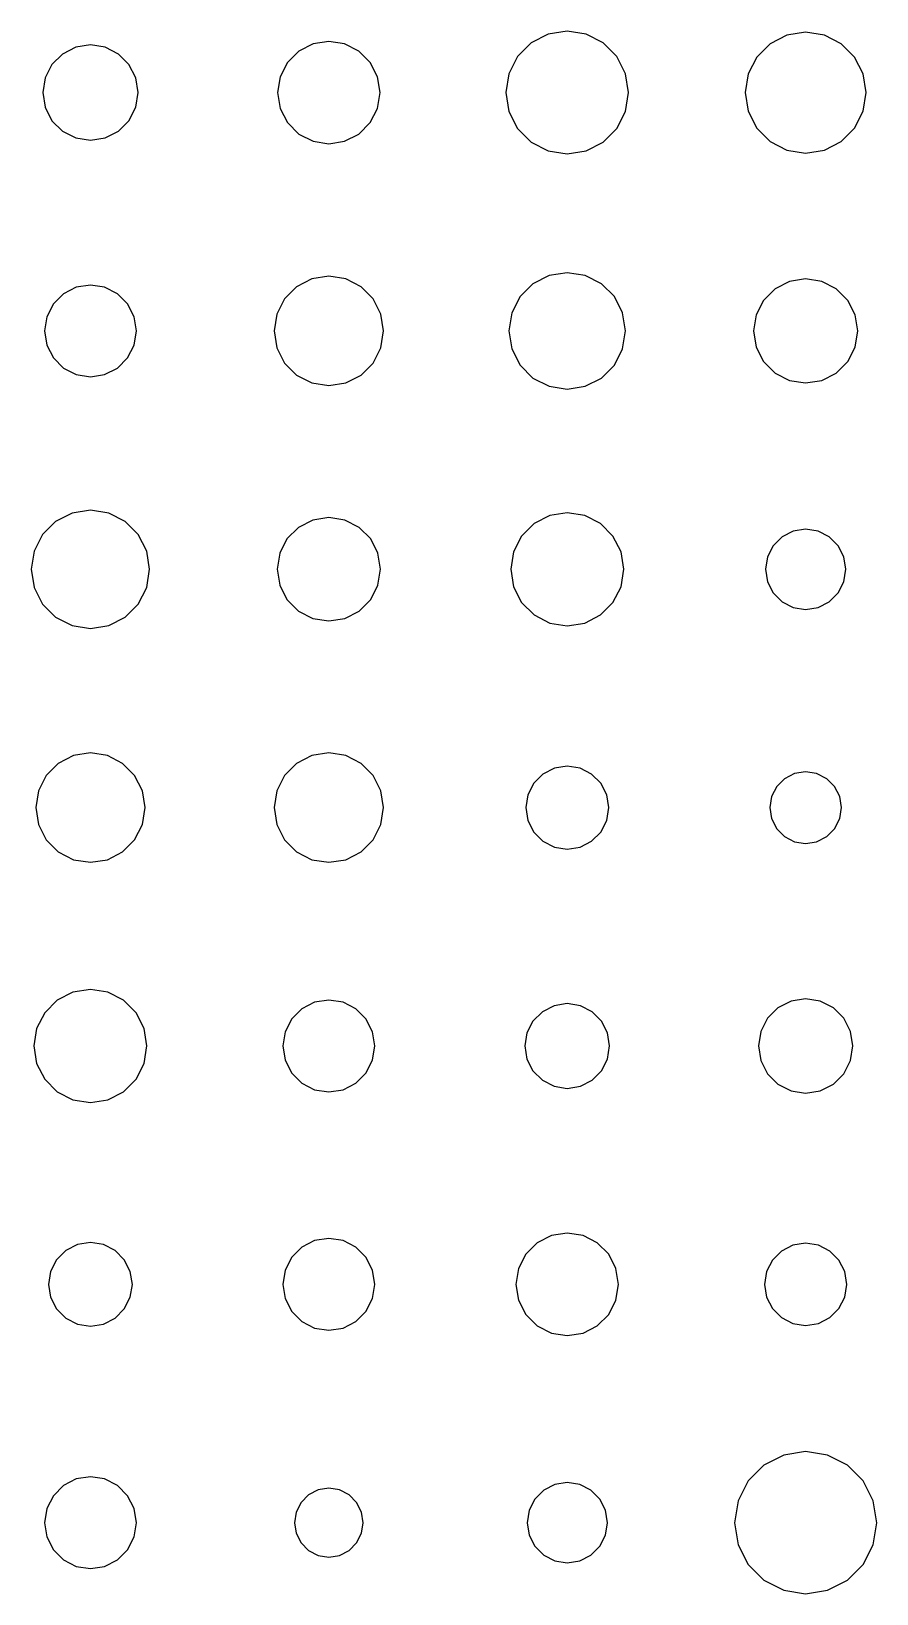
# Model space of a CAD drawing. Header units: metres. Extents: x -318 to 327, y -235 to 244.
# Drawn here: x 98.5 to 162.4, y 15.6 to 133.6 of the extents above; entities that cross this region are included whole.
import ezdxf

# ---------------------------------------------------------------- set-up
doc = ezdxf.new("R2010")
doc.units = ezdxf.units.M

msp = doc.modelspace()

# ---------------------------------------------------------------- linework, layer by layer
for p, q in [((137.57, 133.41, -415.69), (136.28, 132.75, -415.69)), ((139, 133.63, -415.69), (137.57, 133.41, -415.69)), ((140.43, 133.41, -415.69), (139, 133.63, -415.69)), ((141.72, 132.75, -415.69), (140.43, 133.41, -415.69)), ((155.59, 133.34, -415.69), (154.32, 132.69, -415.69)), ((157, 133.57, -415.69), (155.59, 133.34, -415.69)), ((158.41, 133.34, -415.69), (157, 133.57, -415.69)), ((159.68, 132.69, -415.69), (158.41, 133.34, -415.69)), ((101.89, 132.42, -415.69), (100.88, 131.91, -415.69)), ((103, 132.6, -415.69), (101.89, 132.42, -415.69)), ((104.11, 132.42, -415.69), (103, 132.6, -415.69)), ((105.12, 131.91, -415.69), (104.11, 132.42, -415.69)), ((119.81, 132.68, -415.69), (118.73, 132.13, -415.69)), ((121, 132.87, -415.69), (119.81, 132.68, -415.69)), ((122.19, 132.68, -415.69), (121, 132.87, -415.69)), ((123.27, 132.13, -415.69), (122.19, 132.68, -415.69)), ((136.28, 132.75, -415.69), (135.25, 131.72, -415.69)), ((142.75, 131.72, -415.69), (141.72, 132.75, -415.69)), ((154.32, 132.69, -415.69), (153.31, 131.68, -415.69)), ((160.69, 131.68, -415.69), (159.68, 132.69, -415.69)), ((100.09, 131.12, -415.69), (99.58, 130.11, -415.69)), ((100.88, 131.91, -415.69), (100.09, 131.12, -415.69)), ((105.91, 131.12, -415.69), (105.12, 131.91, -415.69)), ((106.42, 130.11, -415.69), (105.91, 131.12, -415.69)), ((117.87, 131.27, -415.69), (117.32, 130.19, -415.69)), ((118.73, 132.13, -415.69), (117.87, 131.27, -415.69)), ((124.13, 131.27, -415.69), (123.27, 132.13, -415.69)), ((124.68, 130.19, -415.69), (124.13, 131.27, -415.69)), ((135.25, 131.72, -415.69), (134.59, 130.43, -415.69)), ((143.41, 130.43, -415.69), (142.75, 131.72, -415.69)), ((153.31, 131.68, -415.69), (152.66, 130.41, -415.69)), ((161.34, 130.41, -415.69), (160.69, 131.68, -415.69)), ((99.58, 130.11, -415.69), (99.4, 129, -415.69)), ((106.6, 129, -415.69), (106.42, 130.11, -415.69)), ((117.32, 130.19, -415.69), (117.13, 129, -415.69)), ((124.87, 129, -415.69), (124.68, 130.19, -415.69)), ((134.59, 130.43, -415.69), (134.37, 129, -415.69)), ((143.63, 129, -415.69), (143.41, 130.43, -415.69)), ((152.66, 130.41, -415.69), (152.43, 129, -415.69)), ((161.57, 129, -415.69), (161.34, 130.41, -415.69)), ((99.4, 129, -415.69), (99.58, 127.89, -415.69)), ((106.42, 127.89, -415.69), (106.6, 129, -415.69)), ((117.13, 129, -415.69), (117.32, 127.81, -415.69)), ((124.68, 127.81, -415.69), (124.87, 129, -415.69)), ((134.37, 129, -415.69), (134.59, 127.57, -415.69)), ((143.41, 127.57, -415.69), (143.63, 129, -415.69)), ((152.43, 129, -415.69), (152.66, 127.59, -415.69)), ((161.34, 127.59, -415.69), (161.57, 129, -415.69)), ((99.58, 127.89, -415.69), (100.09, 126.88, -415.69)), ((105.91, 126.88, -415.69), (106.42, 127.89, -415.69)), ((117.32, 127.81, -415.69), (117.87, 126.73, -415.69)), ((124.13, 126.73, -415.69), (124.68, 127.81, -415.69)), ((134.59, 127.57, -415.69), (135.25, 126.28, -415.69)), ((142.75, 126.28, -415.69), (143.41, 127.57, -415.69)), ((152.66, 127.59, -415.69), (153.31, 126.32, -415.69)), ((160.69, 126.32, -415.69), (161.34, 127.59, -415.69)), ((100.09, 126.88, -415.69), (100.88, 126.09, -415.69)), ((105.12, 126.09, -415.69), (105.91, 126.88, -415.69)), ((117.87, 126.73, -415.69), (118.73, 125.87, -415.69)), ((123.27, 125.87, -415.69), (124.13, 126.73, -415.69)), ((135.25, 126.28, -415.69), (136.28, 125.25, -415.69)), ((141.72, 125.25, -415.69), (142.75, 126.28, -415.69)), ((153.31, 126.32, -415.69), (154.32, 125.31, -415.69)), ((159.68, 125.31, -415.69), (160.69, 126.32, -415.69)), ((100.88, 126.09, -415.69), (101.89, 125.58, -415.69)), ((101.89, 125.58, -415.69), (103, 125.4, -415.69)), ((103, 125.4, -415.69), (104.11, 125.58, -415.69)), ((104.11, 125.58, -415.69), (105.12, 126.09, -415.69)), ((118.73, 125.87, -415.69), (119.81, 125.32, -415.69)), ((119.81, 125.32, -415.69), (121, 125.13, -415.69)), ((121, 125.13, -415.69), (122.19, 125.32, -415.69)), ((122.19, 125.32, -415.69), (123.27, 125.87, -415.69)), ((136.28, 125.25, -415.69), (137.57, 124.59, -415.69)), ((140.43, 124.59, -415.69), (141.72, 125.25, -415.69)), ((154.32, 125.31, -415.69), (155.59, 124.66, -415.69)), ((158.41, 124.66, -415.69), (159.68, 125.31, -415.69)), ((137.57, 124.59, -415.69), (139, 124.37, -415.69)), ((139, 124.37, -415.69), (140.43, 124.59, -415.69)), ((155.59, 124.66, -415.69), (157, 124.43, -415.69)), ((157, 124.43, -415.69), (158.41, 124.66, -415.69)), ((103, 114.47, -415.69), (101.93, 114.3, -415.69)), ((104.07, 114.3, -415.69), (103, 114.47, -415.69)), ((119.72, 114.93, -415.69), (118.57, 114.34, -415.69)), ((121, 115.13, -415.69), (119.72, 114.93, -415.69)), ((122.28, 114.93, -415.69), (121, 115.13, -415.69)), ((123.43, 114.34, -415.69), (122.28, 114.93, -415.69)), ((136.41, 114.56, -415.69), (135.44, 113.59, -415.69)), ((137.64, 115.18, -415.69), (136.41, 114.56, -415.69)), ((139, 115.4, -415.69), (137.64, 115.18, -415.69)), ((140.36, 115.18, -415.69), (139, 115.4, -415.69)), ((141.59, 114.56, -415.69), (140.36, 115.18, -415.69)), ((142.56, 113.59, -415.69), (141.59, 114.56, -415.69)), ((155.78, 114.74, -415.69), (154.69, 114.18, -415.69)), ((157, 114.93, -415.69), (155.78, 114.74, -415.69)), ((158.22, 114.74, -415.69), (157, 114.93, -415.69)), ((159.31, 114.18, -415.69), (158.22, 114.74, -415.69)), ((100.96, 113.8, -415.69), (100.2, 113.04, -415.69)), ((101.93, 114.3, -415.69), (100.96, 113.8, -415.69)), ((105.04, 113.8, -415.69), (104.07, 114.3, -415.69)), ((105.8, 113.04, -415.69), (105.04, 113.8, -415.69)), ((117.66, 113.43, -415.69), (117.07, 112.28, -415.69)), ((118.57, 114.34, -415.69), (117.66, 113.43, -415.69)), ((124.34, 113.43, -415.69), (123.43, 114.34, -415.69)), ((124.93, 112.28, -415.69), (124.34, 113.43, -415.69)), ((135.44, 113.59, -415.69), (134.82, 112.36, -415.69)), ((143.18, 112.36, -415.69), (142.56, 113.59, -415.69)), ((153.82, 113.31, -415.69), (153.26, 112.22, -415.69)), ((154.69, 114.18, -415.69), (153.82, 113.31, -415.69)), ((160.18, 113.31, -415.69), (159.31, 114.18, -415.69)), ((160.74, 112.22, -415.69), (160.18, 113.31, -415.69)), ((100.2, 113.04, -415.69), (99.7, 112.07, -415.69)), ((106.3, 112.07, -415.69), (105.8, 113.04, -415.69)), ((117.07, 112.28, -415.69), (116.87, 111, -415.69)), ((125.13, 111, -415.69), (124.93, 112.28, -415.69)), ((134.82, 112.36, -415.69), (134.6, 111, -415.69)), ((143.4, 111, -415.69), (143.18, 112.36, -415.69)), ((153.26, 112.22, -415.69), (153.07, 111, -415.69)), ((160.93, 111, -415.69), (160.74, 112.22, -415.69)), ((99.7, 112.07, -415.69), (99.53, 111, -415.69)), ((99.53, 111, -415.69), (99.7, 109.93, -415.69)), ((106.47, 111, -415.69), (106.3, 112.07, -415.69)), ((106.3, 109.93, -415.69), (106.47, 111, -415.69)), ((116.87, 111, -415.69), (117.07, 109.72, -415.69)), ((124.93, 109.72, -415.69), (125.13, 111, -415.69)), ((134.6, 111, -415.69), (134.82, 109.64, -415.69)), ((143.18, 109.64, -415.69), (143.4, 111, -415.69)), ((153.07, 111, -415.69), (153.26, 109.78, -415.69)), ((160.74, 109.78, -415.69), (160.93, 111, -415.69)), ((99.7, 109.93, -415.69), (100.2, 108.96, -415.69)), ((105.8, 108.96, -415.69), (106.3, 109.93, -415.69)), ((153.26, 109.78, -415.69), (153.82, 108.69, -415.69)), ((160.18, 108.69, -415.69), (160.74, 109.78, -415.69)), ((100.2, 108.96, -415.69), (100.96, 108.2, -415.69)), ((105.04, 108.2, -415.69), (105.8, 108.96, -415.69)), ((117.07, 109.72, -415.69), (117.66, 108.57, -415.69)), ((117.66, 108.57, -415.69), (118.57, 107.66, -415.69)), ((123.43, 107.66, -415.69), (124.34, 108.57, -415.69)), ((124.34, 108.57, -415.69), (124.93, 109.72, -415.69)), ((134.82, 109.64, -415.69), (135.44, 108.41, -415.69)), ((142.56, 108.41, -415.69), (143.18, 109.64, -415.69)), ((153.82, 108.69, -415.69), (154.69, 107.82, -415.69)), ((159.31, 107.82, -415.69), (160.18, 108.69, -415.69)), ((100.96, 108.2, -415.69), (101.93, 107.7, -415.69)), ((101.93, 107.7, -415.69), (103, 107.53, -415.69)), ((103, 107.53, -415.69), (104.07, 107.7, -415.69)), ((104.07, 107.7, -415.69), (105.04, 108.2, -415.69)), ((118.57, 107.66, -415.69), (119.72, 107.07, -415.69)), ((122.28, 107.07, -415.69), (123.43, 107.66, -415.69)), ((135.44, 108.41, -415.69), (136.41, 107.44, -415.69)), ((136.41, 107.44, -415.69), (137.64, 106.82, -415.69)), ((140.36, 106.82, -415.69), (141.59, 107.44, -415.69)), ((141.59, 107.44, -415.69), (142.56, 108.41, -415.69)), ((154.69, 107.82, -415.69), (155.78, 107.26, -415.69)), ((158.22, 107.26, -415.69), (159.31, 107.82, -415.69)), ((119.72, 107.07, -415.69), (121, 106.87, -415.69)), ((121, 106.87, -415.69), (122.28, 107.07, -415.69)), ((137.64, 106.82, -415.69), (139, 106.6, -415.69)), ((139, 106.6, -415.69), (140.36, 106.82, -415.69)), ((155.78, 107.26, -415.69), (157, 107.07, -415.69)), ((157, 107.07, -415.69), (158.22, 107.26, -415.69)), ((101.62, 97.25, -415.69), (100.37, 96.61, -415.69)), ((103, 97.47, -415.69), (101.62, 97.25, -415.69)), ((104.38, 97.25, -415.69), (103, 97.47, -415.69)), ((105.63, 96.61, -415.69), (104.38, 97.25, -415.69)), ((121, 96.9, -415.69), (119.79, 96.71, -415.69)), ((122.21, 96.71, -415.69), (121, 96.9, -415.69)), ((137.68, 97.06, -415.69), (136.49, 96.45, -415.69)), ((139, 97.27, -415.69), (137.68, 97.06, -415.69)), ((140.32, 97.06, -415.69), (139, 97.27, -415.69)), ((141.51, 96.45, -415.69), (140.32, 97.06, -415.69)), ((99.39, 95.63, -415.69), (98.75, 94.38, -415.69)), ((100.37, 96.61, -415.69), (99.39, 95.63, -415.69)), ((106.61, 95.63, -415.69), (105.63, 96.61, -415.69)), ((107.25, 94.38, -415.69), (106.61, 95.63, -415.69)), ((118.71, 96.16, -415.69), (117.84, 95.29, -415.69)), ((119.79, 96.71, -415.69), (118.71, 96.16, -415.69)), ((123.29, 96.16, -415.69), (122.21, 96.71, -415.69)), ((124.16, 95.29, -415.69), (123.29, 96.16, -415.69)), ((136.49, 96.45, -415.69), (135.55, 95.51, -415.69)), ((142.45, 95.51, -415.69), (141.51, 96.45, -415.69)), ((156.06, 95.88, -415.69), (155.22, 95.45, -415.69)), ((157, 96.03, -415.69), (156.06, 95.88, -415.69)), ((157.94, 95.88, -415.69), (157, 96.03, -415.69)), ((158.78, 95.45, -415.69), (157.94, 95.88, -415.69)), ((117.84, 95.29, -415.69), (117.29, 94.21, -415.69)), ((124.71, 94.21, -415.69), (124.16, 95.29, -415.69)), ((135.55, 95.51, -415.69), (134.94, 94.32, -415.69)), ((143.06, 94.32, -415.69), (142.45, 95.51, -415.69)), ((154.55, 94.78, -415.69), (154.12, 93.94, -415.69)), ((155.22, 95.45, -415.69), (154.55, 94.78, -415.69)), ((159.45, 94.78, -415.69), (158.78, 95.45, -415.69)), ((159.88, 93.94, -415.69), (159.45, 94.78, -415.69)), ((98.75, 94.38, -415.69), (98.53, 93, -415.69)), ((107.47, 93, -415.69), (107.25, 94.38, -415.69)), ((117.29, 94.21, -415.69), (117.1, 93, -415.69)), ((124.9, 93, -415.69), (124.71, 94.21, -415.69)), ((134.94, 94.32, -415.69), (134.73, 93, -415.69)), ((143.27, 93, -415.69), (143.06, 94.32, -415.69)), ((154.12, 93.94, -415.69), (153.97, 93, -415.69)), ((160.03, 93, -415.69), (159.88, 93.94, -415.69)), ((98.53, 93, -415.69), (98.75, 91.62, -415.69)), ((107.25, 91.62, -415.69), (107.47, 93, -415.69)), ((117.1, 93, -415.69), (117.29, 91.79, -415.69)), ((124.71, 91.79, -415.69), (124.9, 93, -415.69)), ((134.73, 93, -415.69), (134.94, 91.68, -415.69)), ((143.06, 91.68, -415.69), (143.27, 93, -415.69)), ((153.97, 93, -415.69), (154.12, 92.06, -415.69)), ((154.12, 92.06, -415.69), (154.55, 91.22, -415.69)), ((159.45, 91.22, -415.69), (159.88, 92.06, -415.69)), ((159.88, 92.06, -415.69), (160.03, 93, -415.69)), ((98.75, 91.62, -415.69), (99.39, 90.37, -415.69)), ((106.61, 90.37, -415.69), (107.25, 91.62, -415.69)), ((117.29, 91.79, -415.69), (117.84, 90.71, -415.69)), ((124.16, 90.71, -415.69), (124.71, 91.79, -415.69)), ((134.94, 91.68, -415.69), (135.55, 90.49, -415.69)), ((142.45, 90.49, -415.69), (143.06, 91.68, -415.69)), ((154.55, 91.22, -415.69), (155.22, 90.55, -415.69)), ((158.78, 90.55, -415.69), (159.45, 91.22, -415.69)), ((99.39, 90.37, -415.69), (100.37, 89.39, -415.69)), ((105.63, 89.39, -415.69), (106.61, 90.37, -415.69)), ((117.84, 90.71, -415.69), (118.71, 89.84, -415.69)), ((118.71, 89.84, -415.69), (119.79, 89.29, -415.69)), ((122.21, 89.29, -415.69), (123.29, 89.84, -415.69)), ((123.29, 89.84, -415.69), (124.16, 90.71, -415.69)), ((135.55, 90.49, -415.69), (136.49, 89.55, -415.69)), ((141.51, 89.55, -415.69), (142.45, 90.49, -415.69)), ((155.22, 90.55, -415.69), (156.06, 90.12, -415.69)), ((156.06, 90.12, -415.69), (157, 89.97, -415.69)), ((157, 89.97, -415.69), (157.94, 90.12, -415.69)), ((157.94, 90.12, -415.69), (158.78, 90.55, -415.69)), ((100.37, 89.39, -415.69), (101.62, 88.75, -415.69)), ((101.62, 88.75, -415.69), (103, 88.53, -415.69)), ((103, 88.53, -415.69), (104.38, 88.75, -415.69)), ((104.38, 88.75, -415.69), (105.63, 89.39, -415.69)), ((119.79, 89.29, -415.69), (121, 89.1, -415.69)), ((121, 89.1, -415.69), (122.21, 89.29, -415.69)), ((136.49, 89.55, -415.69), (137.68, 88.94, -415.69)), ((137.68, 88.94, -415.69), (139, 88.73, -415.69)), ((139, 88.73, -415.69), (140.32, 88.94, -415.69)), ((140.32, 88.94, -415.69), (141.51, 89.55, -415.69)), ((103, 79.13, -415.69), (101.72, 78.93, -415.69)), ((104.28, 78.93, -415.69), (103, 79.13, -415.69)), ((121, 79.13, -415.69), (119.72, 78.93, -415.69)), ((122.28, 78.93, -415.69), (121, 79.13, -415.69)), ((100.57, 78.34, -415.69), (99.66, 77.43, -415.69)), ((101.72, 78.93, -415.69), (100.57, 78.34, -415.69)), ((105.43, 78.34, -415.69), (104.28, 78.93, -415.69)), ((106.34, 77.43, -415.69), (105.43, 78.34, -415.69)), ((118.57, 78.34, -415.69), (117.66, 77.43, -415.69)), ((119.72, 78.93, -415.69), (118.57, 78.34, -415.69)), ((123.43, 78.34, -415.69), (122.28, 78.93, -415.69)), ((124.34, 77.43, -415.69), (123.43, 78.34, -415.69)), ((138.03, 77.98, -415.69), (137.16, 77.53, -415.69)), ((139, 78.13, -415.69), (138.03, 77.98, -415.69)), ((139.97, 77.98, -415.69), (139, 78.13, -415.69)), ((140.84, 77.53, -415.69), (139.97, 77.98, -415.69)), ((99.66, 77.43, -415.69), (99.07, 76.28, -415.69)), ((106.93, 76.28, -415.69), (106.34, 77.43, -415.69)), ((117.66, 77.43, -415.69), (117.07, 76.28, -415.69)), ((124.93, 76.28, -415.69), (124.34, 77.43, -415.69)), ((136.47, 76.84, -415.69), (136.02, 75.97, -415.69)), ((137.16, 77.53, -415.69), (136.47, 76.84, -415.69)), ((141.53, 76.84, -415.69), (140.84, 77.53, -415.69)), ((141.98, 75.97, -415.69), (141.53, 76.84, -415.69)), ((155.41, 77.18, -415.69), (154.82, 76.59, -415.69)), ((156.17, 77.57, -415.69), (155.41, 77.18, -415.69)), ((157, 77.7, -415.69), (156.17, 77.57, -415.69)), ((157.83, 77.57, -415.69), (157, 77.7, -415.69)), ((158.59, 77.18, -415.69), (157.83, 77.57, -415.69)), ((159.18, 76.59, -415.69), (158.59, 77.18, -415.69)), ((99.07, 76.28, -415.69), (98.87, 75, -415.69)), ((107.13, 75, -415.69), (106.93, 76.28, -415.69)), ((117.07, 76.28, -415.69), (116.87, 75, -415.69)), ((125.13, 75, -415.69), (124.93, 76.28, -415.69)), ((136.02, 75.97, -415.69), (135.87, 75, -415.69)), ((142.13, 75, -415.69), (141.98, 75.97, -415.69)), ((154.43, 75.83, -415.69), (154.3, 75, -415.69)), ((154.82, 76.59, -415.69), (154.43, 75.83, -415.69)), ((159.57, 75.83, -415.69), (159.18, 76.59, -415.69)), ((159.7, 75, -415.69), (159.57, 75.83, -415.69)), ((98.87, 75, -415.69), (99.07, 73.72, -415.69)), ((106.93, 73.72, -415.69), (107.13, 75, -415.69)), ((116.87, 75, -415.69), (117.07, 73.72, -415.69)), ((124.93, 73.72, -415.69), (125.13, 75, -415.69)), ((135.87, 75, -415.69), (136.02, 74.03, -415.69)), ((141.98, 74.03, -415.69), (142.13, 75, -415.69)), ((154.3, 75, -415.69), (154.43, 74.17, -415.69)), ((159.57, 74.17, -415.69), (159.7, 75, -415.69)), ((99.07, 73.72, -415.69), (99.66, 72.57, -415.69)), ((106.34, 72.57, -415.69), (106.93, 73.72, -415.69)), ((117.07, 73.72, -415.69), (117.66, 72.57, -415.69)), ((124.34, 72.57, -415.69), (124.93, 73.72, -415.69)), ((136.02, 74.03, -415.69), (136.47, 73.16, -415.69)), ((141.53, 73.16, -415.69), (141.98, 74.03, -415.69)), ((154.43, 74.17, -415.69), (154.82, 73.41, -415.69)), ((154.82, 73.41, -415.69), (155.41, 72.82, -415.69)), ((158.59, 72.82, -415.69), (159.18, 73.41, -415.69)), ((159.18, 73.41, -415.69), (159.57, 74.17, -415.69)), ((99.66, 72.57, -415.69), (100.57, 71.66, -415.69)), ((105.43, 71.66, -415.69), (106.34, 72.57, -415.69)), ((117.66, 72.57, -415.69), (118.57, 71.66, -415.69)), ((123.43, 71.66, -415.69), (124.34, 72.57, -415.69)), ((136.47, 73.16, -415.69), (137.16, 72.47, -415.69)), ((137.16, 72.47, -415.69), (138.03, 72.02, -415.69)), ((138.03, 72.02, -415.69), (139, 71.87, -415.69)), ((139, 71.87, -415.69), (139.97, 72.02, -415.69)), ((139.97, 72.02, -415.69), (140.84, 72.47, -415.69)), ((140.84, 72.47, -415.69), (141.53, 73.16, -415.69)), ((155.41, 72.82, -415.69), (156.17, 72.43, -415.69)), ((156.17, 72.43, -415.69), (157, 72.3, -415.69)), ((157, 72.3, -415.69), (157.83, 72.43, -415.69)), ((157.83, 72.43, -415.69), (158.59, 72.82, -415.69)), ((100.57, 71.66, -415.69), (101.72, 71.07, -415.69)), ((101.72, 71.07, -415.69), (103, 70.87, -415.69)), ((103, 70.87, -415.69), (104.28, 71.07, -415.69)), ((104.28, 71.07, -415.69), (105.43, 71.66, -415.69)), ((118.57, 71.66, -415.69), (119.72, 71.07, -415.69)), ((119.72, 71.07, -415.69), (121, 70.87, -415.69)), ((121, 70.87, -415.69), (122.28, 71.07, -415.69)), ((122.28, 71.07, -415.69), (123.43, 71.66, -415.69)), ((100.49, 60.45, -415.69), (99.55, 59.51, -415.69)), ((101.68, 61.06, -415.69), (100.49, 60.45, -415.69)), ((103, 61.27, -415.69), (101.68, 61.06, -415.69)), ((104.32, 61.06, -415.69), (103, 61.27, -415.69)), ((105.51, 60.45, -415.69), (104.32, 61.06, -415.69)), ((106.45, 59.51, -415.69), (105.51, 60.45, -415.69)), ((119.93, 60.3, -415.69), (118.96, 59.8, -415.69)), ((121, 60.47, -415.69), (119.93, 60.3, -415.69)), ((122.07, 60.3, -415.69), (121, 60.47, -415.69)), ((123.04, 59.8, -415.69), (122.07, 60.3, -415.69)), ((139, 60.2, -415.69), (138.01, 60.04, -415.69)), ((139.99, 60.04, -415.69), (139, 60.2, -415.69)), ((155.9, 60.39, -415.69), (154.9, 59.89, -415.69)), ((157, 60.57, -415.69), (155.9, 60.39, -415.69)), ((158.1, 60.39, -415.69), (157, 60.57, -415.69)), ((159.1, 59.89, -415.69), (158.1, 60.39, -415.69)), ((99.55, 59.51, -415.69), (98.94, 58.32, -415.69)), ((107.06, 58.32, -415.69), (106.45, 59.51, -415.69)), ((118.2, 59.04, -415.69), (117.7, 58.07, -415.69)), ((118.96, 59.8, -415.69), (118.2, 59.04, -415.69)), ((123.8, 59.04, -415.69), (123.04, 59.8, -415.69)), ((124.3, 58.07, -415.69), (123.8, 59.04, -415.69)), ((137.12, 59.59, -415.69), (136.41, 58.88, -415.69)), ((138.01, 60.04, -415.69), (137.12, 59.59, -415.69)), ((140.88, 59.59, -415.69), (139.99, 60.04, -415.69)), ((141.59, 58.88, -415.69), (140.88, 59.59, -415.69)), ((154.11, 59.1, -415.69), (153.61, 58.1, -415.69)), ((154.9, 59.89, -415.69), (154.11, 59.1, -415.69)), ((159.89, 59.1, -415.69), (159.1, 59.89, -415.69)), ((160.39, 58.1, -415.69), (159.89, 59.1, -415.69)), ((98.94, 58.32, -415.69), (98.73, 57, -415.69)), ((107.27, 57, -415.69), (107.06, 58.32, -415.69)), ((117.7, 58.07, -415.69), (117.53, 57, -415.69)), ((124.47, 57, -415.69), (124.3, 58.07, -415.69)), ((135.96, 57.99, -415.69), (135.8, 57, -415.69)), ((136.41, 58.88, -415.69), (135.96, 57.99, -415.69)), ((142.04, 57.99, -415.69), (141.59, 58.88, -415.69)), ((142.2, 57, -415.69), (142.04, 57.99, -415.69)), ((153.61, 58.1, -415.69), (153.43, 57, -415.69)), ((160.57, 57, -415.69), (160.39, 58.1, -415.69)), ((98.73, 57, -415.69), (98.94, 55.68, -415.69)), ((107.06, 55.68, -415.69), (107.27, 57, -415.69)), ((117.53, 57, -415.69), (117.7, 55.93, -415.69)), ((124.3, 55.93, -415.69), (124.47, 57, -415.69)), ((135.8, 57, -415.69), (135.96, 56.01, -415.69)), ((142.04, 56.01, -415.69), (142.2, 57, -415.69)), ((153.43, 57, -415.69), (153.61, 55.9, -415.69)), ((160.39, 55.9, -415.69), (160.57, 57, -415.69)), ((98.94, 55.68, -415.69), (99.55, 54.49, -415.69)), ((106.45, 54.49, -415.69), (107.06, 55.68, -415.69)), ((117.7, 55.93, -415.69), (118.2, 54.96, -415.69)), ((123.8, 54.96, -415.69), (124.3, 55.93, -415.69)), ((135.96, 56.01, -415.69), (136.41, 55.12, -415.69)), ((141.59, 55.12, -415.69), (142.04, 56.01, -415.69)), ((153.61, 55.9, -415.69), (154.11, 54.9, -415.69)), ((159.89, 54.9, -415.69), (160.39, 55.9, -415.69)), ((99.55, 54.49, -415.69), (100.49, 53.55, -415.69)), ((105.51, 53.55, -415.69), (106.45, 54.49, -415.69)), ((118.2, 54.96, -415.69), (118.96, 54.2, -415.69)), ((123.04, 54.2, -415.69), (123.8, 54.96, -415.69)), ((136.41, 55.12, -415.69), (137.12, 54.41, -415.69)), ((137.12, 54.41, -415.69), (138.01, 53.96, -415.69)), ((139.99, 53.96, -415.69), (140.88, 54.41, -415.69)), ((140.88, 54.41, -415.69), (141.59, 55.12, -415.69)), ((154.11, 54.9, -415.69), (154.9, 54.11, -415.69)), ((159.1, 54.11, -415.69), (159.89, 54.9, -415.69)), ((100.49, 53.55, -415.69), (101.68, 52.94, -415.69)), ((104.32, 52.94, -415.69), (105.51, 53.55, -415.69)), ((118.96, 54.2, -415.69), (119.93, 53.7, -415.69)), ((119.93, 53.7, -415.69), (121, 53.53, -415.69)), ((121, 53.53, -415.69), (122.07, 53.7, -415.69)), ((122.07, 53.7, -415.69), (123.04, 54.2, -415.69)), ((138.01, 53.96, -415.69), (139, 53.8, -415.69)), ((139, 53.8, -415.69), (139.99, 53.96, -415.69)), ((154.9, 54.11, -415.69), (155.9, 53.61, -415.69)), ((155.9, 53.61, -415.69), (157, 53.43, -415.69)), ((157, 53.43, -415.69), (158.1, 53.61, -415.69)), ((158.1, 53.61, -415.69), (159.1, 54.11, -415.69)), ((101.68, 52.94, -415.69), (103, 52.73, -415.69)), ((103, 52.73, -415.69), (104.32, 52.94, -415.69)), ((137.81, 42.68, -415.69), (136.73, 42.13, -415.69)), ((139, 42.87, -415.69), (137.81, 42.68, -415.69)), ((140.19, 42.68, -415.69), (139, 42.87, -415.69)), ((141.27, 42.13, -415.69), (140.19, 42.68, -415.69)), ((101.14, 41.56, -415.69), (100.44, 40.86, -415.69)), ((102.02, 42.01, -415.69), (101.14, 41.56, -415.69)), ((103, 42.17, -415.69), (102.02, 42.01, -415.69)), ((103.98, 42.01, -415.69), (103, 42.17, -415.69)), ((104.86, 41.56, -415.69), (103.98, 42.01, -415.69)), ((105.56, 40.86, -415.69), (104.86, 41.56, -415.69)), ((118.96, 41.8, -415.69), (118.2, 41.04, -415.69)), ((119.93, 42.3, -415.69), (118.96, 41.8, -415.69)), ((121, 42.47, -415.69), (119.93, 42.3, -415.69)), ((122.07, 42.3, -415.69), (121, 42.47, -415.69)), ((123.04, 41.8, -415.69), (122.07, 42.3, -415.69)), ((123.8, 41.04, -415.69), (123.04, 41.8, -415.69)), ((136.73, 42.13, -415.69), (135.87, 41.27, -415.69)), ((142.13, 41.27, -415.69), (141.27, 42.13, -415.69)), ((155.18, 41.51, -415.69), (154.49, 40.82, -415.69)), ((156.04, 41.95, -415.69), (155.18, 41.51, -415.69)), ((157, 42.1, -415.69), (156.04, 41.95, -415.69)), ((157.96, 41.95, -415.69), (157, 42.1, -415.69)), ((158.82, 41.51, -415.69), (157.96, 41.95, -415.69)), ((159.51, 40.82, -415.69), (158.82, 41.51, -415.69)), ((100.44, 40.86, -415.69), (99.99, 39.98, -415.69)), ((106.01, 39.98, -415.69), (105.56, 40.86, -415.69)), ((118.2, 41.04, -415.69), (117.7, 40.07, -415.69)), ((124.3, 40.07, -415.69), (123.8, 41.04, -415.69)), ((135.32, 40.19, -415.69), (135.13, 39, -415.69)), ((135.87, 41.27, -415.69), (135.32, 40.19, -415.69)), ((142.68, 40.19, -415.69), (142.13, 41.27, -415.69)), ((142.87, 39, -415.69), (142.68, 40.19, -415.69)), ((154.49, 40.82, -415.69), (154.05, 39.96, -415.69)), ((159.95, 39.96, -415.69), (159.51, 40.82, -415.69)), ((99.99, 39.98, -415.69), (99.83, 39, -415.69)), ((99.83, 39, -415.69), (99.99, 38.02, -415.69)), ((106.17, 39, -415.69), (106.01, 39.98, -415.69)), ((106.01, 38.02, -415.69), (106.17, 39, -415.69)), ((117.7, 40.07, -415.69), (117.53, 39, -415.69)), ((117.53, 39, -415.69), (117.7, 37.93, -415.69)), ((124.47, 39, -415.69), (124.3, 40.07, -415.69)), ((124.3, 37.93, -415.69), (124.47, 39, -415.69)), ((135.13, 39, -415.69), (135.32, 37.81, -415.69)), ((142.68, 37.81, -415.69), (142.87, 39, -415.69)), ((154.05, 39.96, -415.69), (153.9, 39, -415.69)), ((153.9, 39, -415.69), (154.05, 38.04, -415.69)), ((160.1, 39, -415.69), (159.95, 39.96, -415.69)), ((159.95, 38.04, -415.69), (160.1, 39, -415.69)), ((99.99, 38.02, -415.69), (100.44, 37.14, -415.69)), ((105.56, 37.14, -415.69), (106.01, 38.02, -415.69)), ((117.7, 37.93, -415.69), (118.2, 36.96, -415.69)), ((123.8, 36.96, -415.69), (124.3, 37.93, -415.69)), ((135.32, 37.81, -415.69), (135.87, 36.73, -415.69)), ((142.13, 36.73, -415.69), (142.68, 37.81, -415.69)), ((154.05, 38.04, -415.69), (154.49, 37.18, -415.69)), ((159.51, 37.18, -415.69), (159.95, 38.04, -415.69)), ((100.44, 37.14, -415.69), (101.14, 36.44, -415.69)), ((104.86, 36.44, -415.69), (105.56, 37.14, -415.69)), ((118.2, 36.96, -415.69), (118.96, 36.2, -415.69)), ((123.04, 36.2, -415.69), (123.8, 36.96, -415.69)), ((135.87, 36.73, -415.69), (136.73, 35.87, -415.69)), ((141.27, 35.87, -415.69), (142.13, 36.73, -415.69)), ((154.49, 37.18, -415.69), (155.18, 36.49, -415.69)), ((158.82, 36.49, -415.69), (159.51, 37.18, -415.69)), ((101.14, 36.44, -415.69), (102.02, 35.99, -415.69)), ((102.02, 35.99, -415.69), (103, 35.83, -415.69)), ((103, 35.83, -415.69), (103.98, 35.99, -415.69)), ((103.98, 35.99, -415.69), (104.86, 36.44, -415.69)), ((118.96, 36.2, -415.69), (119.93, 35.7, -415.69)), ((119.93, 35.7, -415.69), (121, 35.53, -415.69)), ((121, 35.53, -415.69), (122.07, 35.7, -415.69)), ((122.07, 35.7, -415.69), (123.04, 36.2, -415.69)), ((136.73, 35.87, -415.69), (137.81, 35.32, -415.69)), ((140.19, 35.32, -415.69), (141.27, 35.87, -415.69)), ((155.18, 36.49, -415.69), (156.04, 36.05, -415.69)), ((156.04, 36.05, -415.69), (157, 35.9, -415.69)), ((157, 35.9, -415.69), (157.96, 36.05, -415.69)), ((157.96, 36.05, -415.69), (158.82, 36.49, -415.69)), ((137.81, 35.32, -415.69), (139, 35.13, -415.69)), ((139, 35.13, -415.69), (140.19, 35.32, -415.69)), ((155.34, 26.1, -415.69), (153.85, 25.34, -415.69)), ((157, 26.37, -415.69), (155.34, 26.1, -415.69)), ((158.66, 26.1, -415.69), (157, 26.37, -415.69)), ((160.15, 25.34, -415.69), (158.66, 26.1, -415.69)), ((153.85, 25.34, -415.69), (152.66, 24.15, -415.69)), ((161.34, 24.15, -415.69), (160.15, 25.34, -415.69)), ((100.96, 23.8, -415.69), (100.2, 23.04, -415.69)), ((101.93, 24.3, -415.69), (100.96, 23.8, -415.69)), ((103, 24.47, -415.69), (101.93, 24.3, -415.69)), ((104.07, 24.3, -415.69), (103, 24.47, -415.69)), ((105.04, 23.8, -415.69), (104.07, 24.3, -415.69)), ((105.8, 23.04, -415.69), (105.04, 23.8, -415.69)), ((121, 23.6, -415.69), (120.2, 23.47, -415.69)), ((121.8, 23.47, -415.69), (121, 23.6, -415.69)), ((138.06, 23.88, -415.69), (137.22, 23.45, -415.69)), ((139, 24.03, -415.69), (138.06, 23.88, -415.69)), ((139.94, 23.88, -415.69), (139, 24.03, -415.69)), ((140.78, 23.45, -415.69), (139.94, 23.88, -415.69)), ((152.66, 24.15, -415.69), (151.9, 22.66, -415.69)), ((162.1, 22.66, -415.69), (161.34, 24.15, -415.69)), ((100.2, 23.04, -415.69), (99.7, 22.07, -415.69)), ((106.3, 22.07, -415.69), (105.8, 23.04, -415.69)), ((118.9, 22.53, -415.69), (118.53, 21.8, -415.69)), ((119.47, 23.1, -415.69), (118.9, 22.53, -415.69)), ((120.2, 23.47, -415.69), (119.47, 23.1, -415.69)), ((122.53, 23.1, -415.69), (121.8, 23.47, -415.69)), ((123.1, 22.53, -415.69), (122.53, 23.1, -415.69)), ((123.47, 21.8, -415.69), (123.1, 22.53, -415.69)), ((136.55, 22.78, -415.69), (136.12, 21.94, -415.69)), ((137.22, 23.45, -415.69), (136.55, 22.78, -415.69)), ((141.45, 22.78, -415.69), (140.78, 23.45, -415.69)), ((141.88, 21.94, -415.69), (141.45, 22.78, -415.69)), ((151.9, 22.66, -415.69), (151.63, 21, -415.69)), ((162.37, 21, -415.69), (162.1, 22.66, -415.69)), ((99.7, 22.07, -415.69), (99.53, 21, -415.69)), ((106.47, 21, -415.69), (106.3, 22.07, -415.69)), ((118.53, 21.8, -415.69), (118.4, 21, -415.69)), ((123.6, 21, -415.69), (123.47, 21.8, -415.69)), ((136.12, 21.94, -415.69), (135.97, 21, -415.69)), ((142.03, 21, -415.69), (141.88, 21.94, -415.69)), ((99.53, 21, -415.69), (99.7, 19.93, -415.69)), ((106.3, 19.93, -415.69), (106.47, 21, -415.69)), ((118.4, 21, -415.69), (118.53, 20.2, -415.69)), ((118.53, 20.2, -415.69), (118.9, 19.47, -415.69)), ((123.1, 19.47, -415.69), (123.47, 20.2, -415.69)), ((123.47, 20.2, -415.69), (123.6, 21, -415.69)), ((135.97, 21, -415.69), (136.12, 20.06, -415.69)), ((136.12, 20.06, -415.69), (136.55, 19.22, -415.69)), ((141.45, 19.22, -415.69), (141.88, 20.06, -415.69)), ((141.88, 20.06, -415.69), (142.03, 21, -415.69)), ((151.63, 21, -415.69), (151.9, 19.34, -415.69)), ((162.1, 19.34, -415.69), (162.37, 21, -415.69)), ((99.7, 19.93, -415.69), (100.2, 18.96, -415.69)), ((100.2, 18.96, -415.69), (100.96, 18.2, -415.69)), ((105.04, 18.2, -415.69), (105.8, 18.96, -415.69)), ((105.8, 18.96, -415.69), (106.3, 19.93, -415.69)), ((118.9, 19.47, -415.69), (119.47, 18.9, -415.69)), ((119.47, 18.9, -415.69), (120.2, 18.53, -415.69)), ((121.8, 18.53, -415.69), (122.53, 18.9, -415.69)), ((122.53, 18.9, -415.69), (123.1, 19.47, -415.69)), ((136.55, 19.22, -415.69), (137.22, 18.55, -415.69)), ((140.78, 18.55, -415.69), (141.45, 19.22, -415.69)), ((151.9, 19.34, -415.69), (152.66, 17.85, -415.69)), ((161.34, 17.85, -415.69), (162.1, 19.34, -415.69)), ((100.96, 18.2, -415.69), (101.93, 17.7, -415.69)), ((101.93, 17.7, -415.69), (103, 17.53, -415.69)), ((103, 17.53, -415.69), (104.07, 17.7, -415.69)), ((104.07, 17.7, -415.69), (105.04, 18.2, -415.69)), ((120.2, 18.53, -415.69), (121, 18.4, -415.69)), ((121, 18.4, -415.69), (121.8, 18.53, -415.69)), ((137.22, 18.55, -415.69), (138.06, 18.12, -415.69)), ((138.06, 18.12, -415.69), (139, 17.97, -415.69)), ((139, 17.97, -415.69), (139.94, 18.12, -415.69)), ((139.94, 18.12, -415.69), (140.78, 18.55, -415.69)), ((152.66, 17.85, -415.69), (153.85, 16.66, -415.69)), ((160.15, 16.66, -415.69), (161.34, 17.85, -415.69)), ((153.85, 16.66, -415.69), (155.34, 15.9, -415.69)), ((158.66, 15.9, -415.69), (160.15, 16.66, -415.69)), ((155.34, 15.9, -415.69), (157, 15.63, -415.69)), ((157, 15.63, -415.69), (158.66, 15.9, -415.69))]:
    msp.add_line(p, q)

doc.saveas('drawing.dxf')
